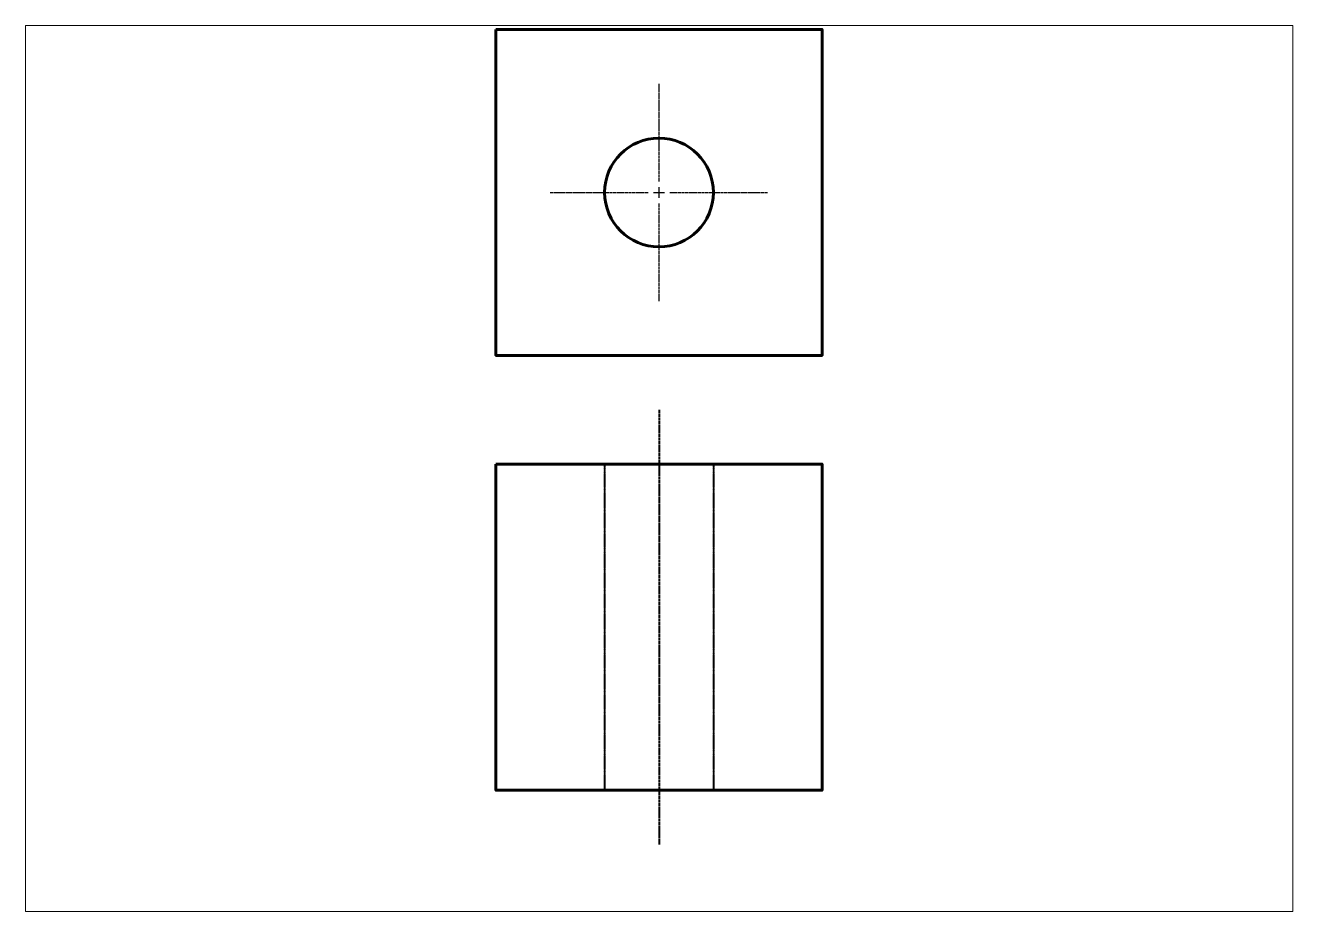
# Paper-space layout 'Layout1' of a CAD drawing. Header units: inches. Extents: x 29 to 261, y 20 to 182.
# The model-space entities are those that its viewports show. They can reach past a viewport. Long polylines and large blocks are cut down to what shows.
import ezdxf

# ---------------------------------------------------------------- set-up
doc = ezdxf.new("R2010")
doc.units = ezdxf.units.IN
doc.header["$LTSCALE"] = 0.5
for name, pattern in [('CENTER', [50.8, 31.75, -6.35, 6.35, -6.35]), ('CENTER2', [28.575, 19.05, -3.175, 3.175, -3.175]), ('HIDDEN', [9.525, 6.35, -3.175])]:
    doc.linetypes.add(name, pattern=pattern)
for name, color, linetype, lineweight in [('Center', 7, 'CENTER', 30), ('Hidden', 160, 'HIDDEN', 40), ('Visible', 10, 'Continuous', 60)]:
    doc.layers.add(name, color=color, linetype=linetype, lineweight=lineweight)
doc.layers.add('Layout', color=7, linetype='Continuous', plot=False)

# ---------------------------------------------------------------- blocks, each defined once
blk = doc.blocks.new('*U3')
at = {"layer": 'Center', "color": 0, "linetype": 'CENTER2', "transparency": 16777216}
for p, q in [((0, 0.1), (0, 1)), ((-1, 0), (-0.1, 0)), ((0.1, 0), (1, 0)), ((0, -1), (0, -0.1))]:
    blk.add_line(p, q, dxfattribs=at)
at = {"layer": 'Center', "color": 0, "linetype": 'Continuous', "transparency": 16777216}
for p, q in [((-0.05, 0), (0.05, 0)), ((0, -0.05), (0, 0.05))]:
    blk.add_line(p, q, dxfattribs=at)
blk = doc.blocks.new('*U4')
at = {"layer": 'Hidden', "color": 0, "linetype": 'CENTER2', "transparency": 16777216}
blk.add_line((0, 2), (0, -2), dxfattribs=at)

msp = doc.modelspace()

# ---------------------------------------------------------------- linework, layer by layer
at = {"layer": 'Hidden'}
for p, q in [((2.736, 5.716), (2.736, 2.716)), ((3.736, 5.716), (3.736, 2.716))]:
    msp.add_line(p, q, dxfattribs=at)
at = {"layer": 'Layout'}
for p, q in [((2.736, 5.716), (2.736, 2.716)), ((3.736, 5.716), (3.736, 2.716))]:
    msp.add_line(p, q, dxfattribs=at)
at = {"layer": 'Visible'}
for points in [[(1.736, 9.716), (4.736, 9.716), (4.736, 6.716), (1.736, 6.716)], [(1.736, 5.716), (4.736, 5.716), (4.736, 2.716), (1.736, 2.716)]]:
    msp.add_lwpolyline(points, close=True, dxfattribs=at)
msp.add_circle((3.236, 8.216), 0.5, dxfattribs=at)

# ---------------------------------------------------------------- block references
at = {"layer": 'Center', "linetype": 'CENTER2'}
msp.add_blockref('*U3', (3.236, 8.216), dxfattribs=at)
at = {"layer": 'Hidden', "linetype": 'CENTER2'}
msp.add_blockref('*U4', (3.236, 4.216), dxfattribs=at)

psp = doc.layouts.get("Layout1")

# ---------------------------------------------------------------- viewports
at = {"layer": 'Hidden'}
psp.add_viewport(center=(144.75, 101.25), size=(231.6, 162.0012), view_center_point=(3.236, 5.676), view_height=8.15495, dxfattribs=at)

doc.saveas('drawing.dxf')
